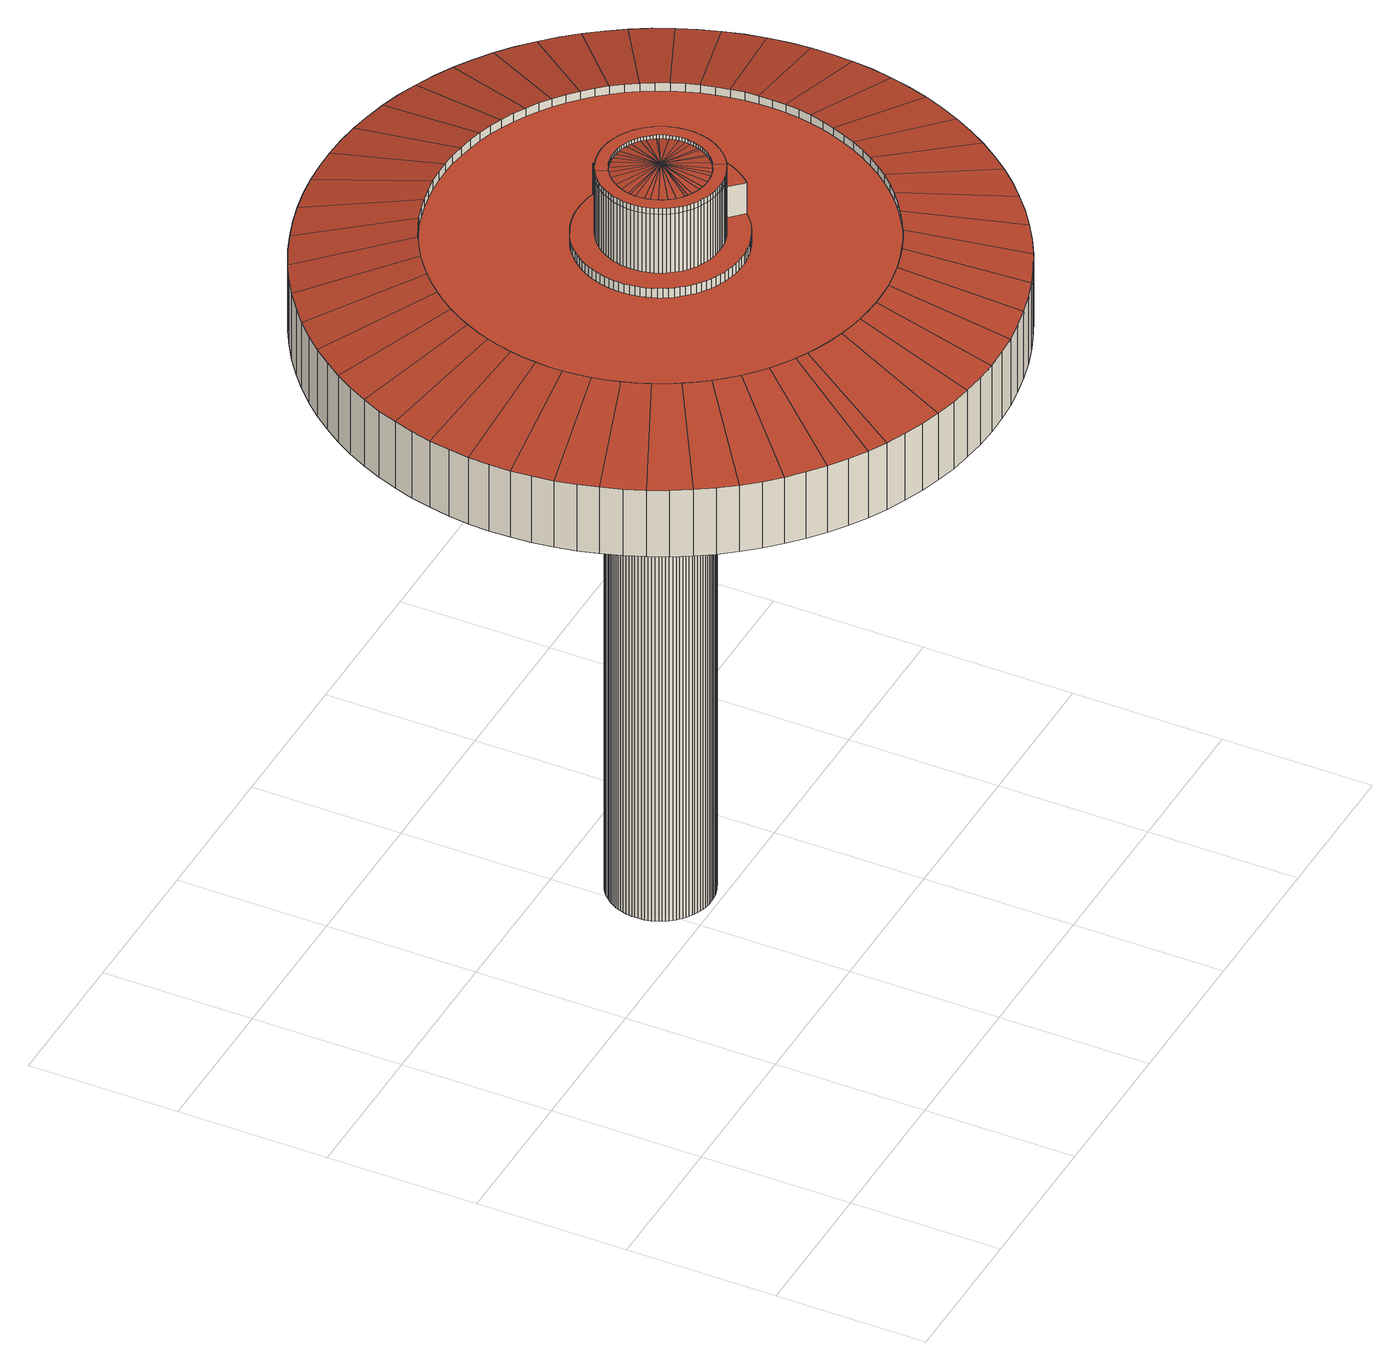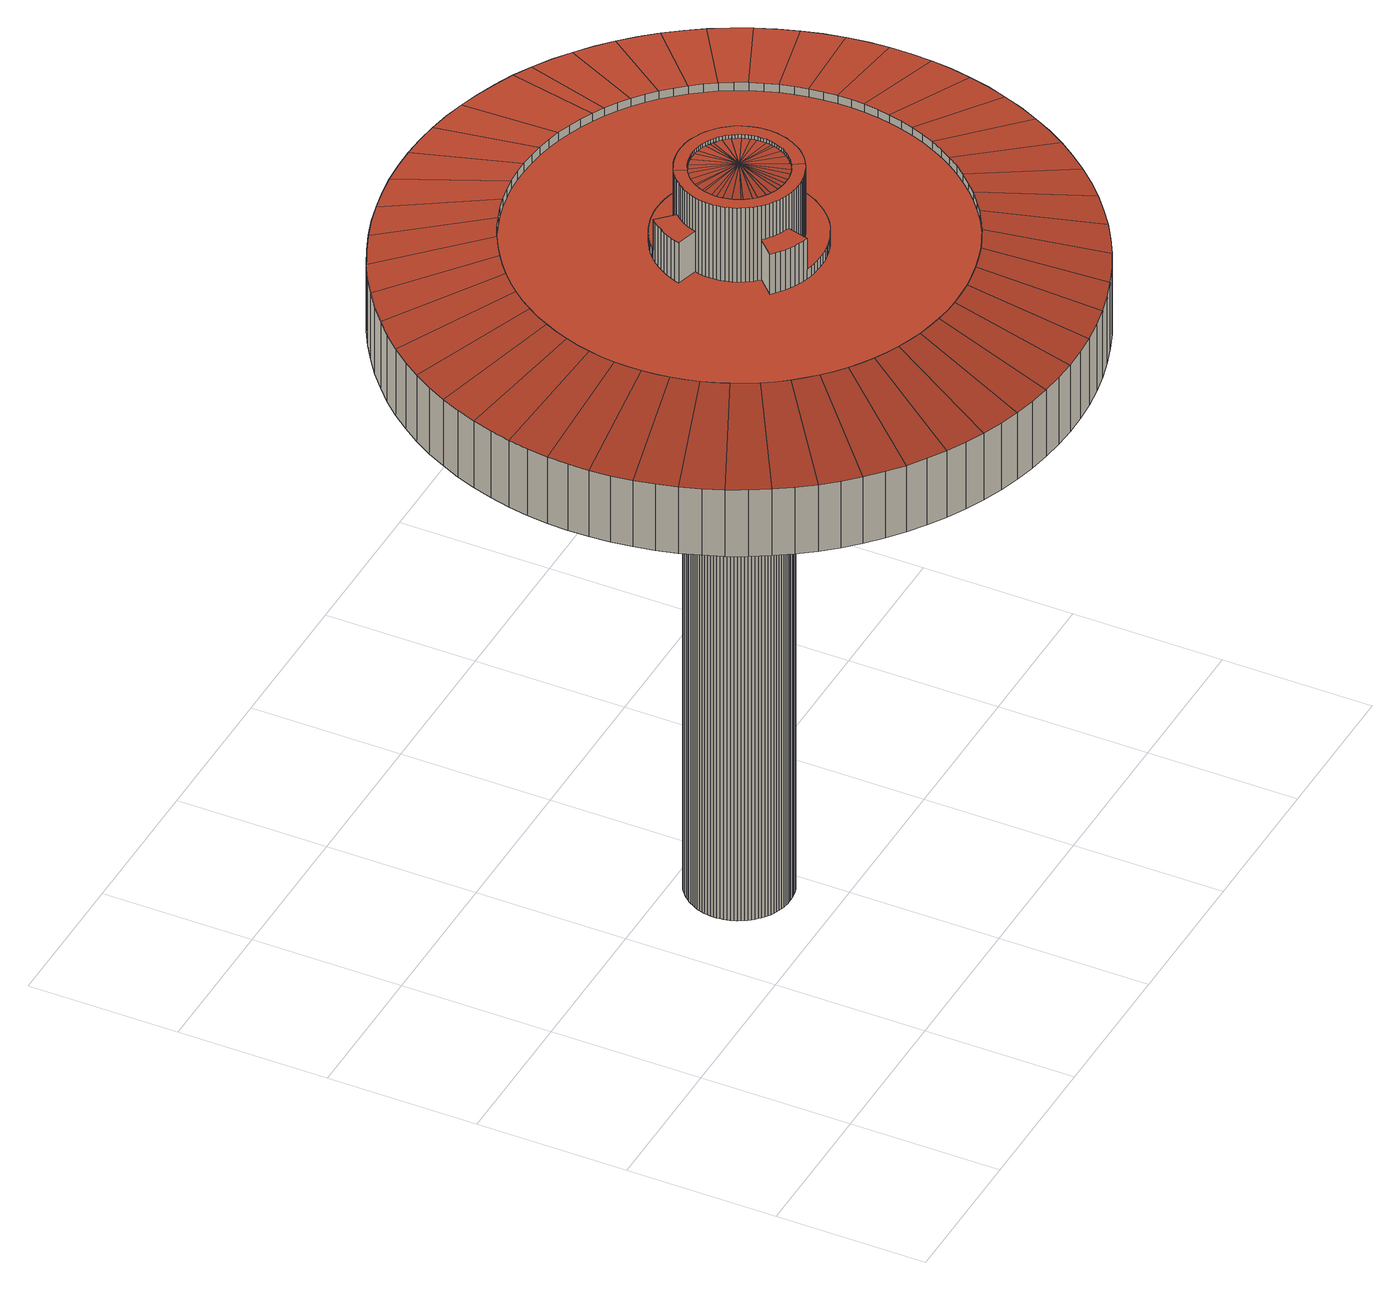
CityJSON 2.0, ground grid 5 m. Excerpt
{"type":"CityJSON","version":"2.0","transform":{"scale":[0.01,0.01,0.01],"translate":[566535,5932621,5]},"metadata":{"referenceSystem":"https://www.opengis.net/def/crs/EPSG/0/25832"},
"CityObjects":{
"building1":{"type":"Building","attributes":{"Grundfläche 2D":"390.939886","Grundhöhe NN":"5.175"},"children":["building1-1","building1-2","building1-3","building1-4","building1-5"],"geometry":[{"type":"MultiSurface","lod":"3","boundaries":[[[0,1,2,3,4]],[[5,6,0,7,8,9,10]],[[11,0,12,13,14,15]],[[0,16,17,18,19]],[[20,21,22,0,23,24,25]],[[0,26,27,28,29,30,31]],[[32,0,33,34,35,36]],[[37,38,39,0,40,41]],[[24,23,0,6,5,42]],[[40,0,32,36,43,44,41]],[[45,0,46,47,48]],[[49,50,0,51,52,53,54]],[[31,30,29,55,56,57,58,0]],[[59,60,61,16,0]],[[62,0,19,63,64,65]],[[66,0,45]],[[67,68,69,0,11]],[[0,50,70,71,72,27,26]],[[0,4,73,33]],[[74,0,22,21,75,76,77]],[[78,79,80,0,81,82,83]],[[84,85,86,0,80,79]],[[59,0,87,88,60]],[[0,74,77,89,90,91,92]],[[0,66,93,94,87]],[[46,0,69]],[[95,96,97,0,98,99,100]],[[101,102,103,104,0,105,106]],[[107,108,0,104,109,110,111]],[[112,113,0,114,115,116,117]],[[98,0,118,119,99]],[[120,106,105,0,97,96]],[[113,112,121,122,0]],[[12,0,92,91,90,123,13]],[[124,125,126,127,119,118,0]],[[49,70,50]],[[7,0,58,57,8]],[[52,51,0,86,85,128,129,130,129]],[[62,65,1,0]],[[104,103,109]],[[0,108,107,131,132,115,114]],[[122,121,133,82,81,0]],[[124,0,39,38,134,125]],[[135,136,137,138,139,140,141,142]],[[139,143,144,145,146,140]],[[144,147,148,149,150,145]],[[148,151,152,153,154,149]],[[152,155,156,157,158,153]],[[156,159,160,161,162,157]],[[160,163,164,165,166,161]],[[164,167,168,169,170,165]],[[168,171,172,173,174,169]],[[172,175,176,177,178,173]],[[176,179,180,181,182,177]],[[180,183,184,185,186,181]],[[184,187,188,189,190,185]],[[188,191,192,193,194,189]],[[192,195,196,197,198,193]],[[196,199,200,201,202,197]],[[200,203,204,205,206,201]],[[204,207,208,209,210,205]],[[208,211,212,213,214,209]],[[212,215,216,217,218,213]],[[216,219,220,221,222,217]],[[220,223,224,225,226,221]],[[224,227,228,229,230,225]],[[228,231,232,233,234,229]],[[232,235,236,237,238,233]],[[236,239,240,241,242,237]],[[240,243,244,245,246,241]],[[244,247,248,249,250,245]],[[248,251,252,253,254,249]],[[252,255,256,257,258,253]],[[256,259,260,261,262,257]],[[260,263,264,265,266,261]],[[264,267,268,269,270,265]],[[268,271,272,273,274,269]],[[272,275,276,277,278,273]],[[276,279,280,281,282,277]],[[280,283,284,285,286,281]],[[284,287,288,289,290,285]],[[288,291,292,293,294,289]],[[292,295,296,297,298,293]],[[296,299,300,301,302,297]],[[300,303,304,305,306,301]],[[304,307,308,309,310,305]],[[308,311,312,313,314,309]],[[312,315,316,317,318,313]],[[316,319,320,321,322,317]],[[320,323,324,325,326,321]],[[324,327,328,329,330,325]],[[328,331,332,333,334,329]],[[332,136,135,333]],[[335,336,337,338,339,340,341,342,343,344,345,346,347,348,349,350,351,352,353,354,355,356,357,358,359,360,361,362,363,364,365,366,367,368,369,370,371,372,373,374,375,376,377,378,379,380,381,382,383,384,385,386,387,388,389,390,391,392,393,394,395,396,397,398,399,400,401,402,403,404,405,406,407,408,409,410,411,412,413,414,415,416,417,418,419,420,421,422,423,424,425,426,427,428,429,430,431,432,433,434],[435,436,437,438,439,440,441,442,443,444,445,446,447,448,449,450,451,452,453,454,455,456,457,458,459,460,461,462,463,464,465,466,467,468,469,470,471,472,473,474,475,476,477,478,479,480,481,482,483,484,485,486,487,488,489,490,491,492,493,494,495,496,497,498,499,500,501,502,503,504,505,506,507,508,509,510,511,512,513,514,515,516,517,518,519,520,521,522,523,524,525,526,527,528,529,530,531,532,533,534]],[[429,265,270,430]],[[431,430,270,269]],[[266,265,429,428]],[[285,290,340,339]],[[338,286,285,339]],[[281,286,338,337]],[[336,282,281,337]],[[277,282,336,335]],[[434,278,277,335]],[[273,278,434,433]],[[432,274,273,433]],[[269,274,432,431]],[[261,266,428,427]],[[262,261,427,426]],[[425,257,262,426]],[[258,257,425,424]],[[423,253,258,424]],[[254,253,423,422]],[[421,249,254,422]],[[250,249,421,420]],[[245,250,420,419]],[[418,246,245,419]],[[241,246,418,417]],[[416,242,241,417]],[[415,237,242,416]],[[414,238,237,415]],[[233,238,414,413]],[[412,234,233,413]],[[229,234,412,411]],[[410,230,229,411]],[[409,225,230,410]],[[226,225,409,408]],[[221,226,408,407]],[[406,222,221,407]],[[217,222,406,405]],[[404,218,217,405]],[[213,218,404,403]],[[402,214,213,403]],[[209,214,402,401]],[[210,209,401,400]],[[399,205,210,400]],[[206,205,399,398]],[[397,201,206,398]],[[396,202,201,397]],[[395,197,202,396]],[[198,197,395,394]],[[193,198,394,393]],[[392,194,193,393]],[[189,194,392,391]],[[190,189,391,390]],[[185,190,390,389]],[[388,186,185,389]],[[387,181,186,388]],[[182,181,387,386]],[[177,182,386,385]],[[384,178,177,385]],[[383,173,178,384]],[[174,173,383,382]],[[169,174,382,381]],[[170,169,381,380]],[[379,165,170,380]],[[166,165,379,378]],[[161,166,378,377]],[[162,161,377,376]],[[375,157,162,376]],[[158,157,375,374]],[[373,153,158,374]],[[154,153,373,372]],[[371,149,154,372]],[[150,149,371,370]],[[145,150,370,369]],[[368,146,145,369]],[[140,146,368,367]],[[366,141,140,367]],[[365,142,141,366]],[[364,135,142,365]],[[333,135,364,363]],[[362,334,333,363]],[[329,334,362,361]],[[360,330,329,361]],[[359,325,330,360]],[[326,325,359,358]],[[357,321,326,358]],[[322,321,357,356]],[[355,317,322,356]],[[318,317,355,354]],[[313,318,354,353]],[[352,314,313,353]],[[309,314,352,351]],[[310,309,351,350]],[[349,305,310,350]],[[306,305,349,348]],[[347,301,306,348]],[[346,302,301,347]],[[345,297,302,346]],[[298,297,345,344]],[[293,298,344,343]],[[342,294,293,343]],[[289,294,342,341]],[[290,289,341,340]],[[535,536,537,538]],[[538,537,539,540]],[[540,539,541,542]],[[542,541,543,544]],[[544,543,545,546]],[[546,545,547,548]],[[548,547,549,550]],[[550,549,551,552]],[[552,551,553,554]],[[554,553,555,556]],[[556,555,557,558]],[[558,557,559,560]],[[560,559,561,562]],[[562,561,563,564]],[[564,563,565,566]],[[566,565,567,568]],[[568,567,569,570]],[[570,569,571,572]],[[572,571,573,574]],[[574,573,575,576]],[[576,575,577,578]],[[578,577,579,580]],[[580,579,581,582]],[[582,581,583,584]],[[584,583,585,586]],[[586,585,587,588]],[[588,587,589,590]],[[590,589,591,592]],[[592,591,593,594]],[[594,593,595,596]],[[596,595,597,598]],[[598,597,599,600]],[[600,599,601,602]],[[602,601,603,604]],[[604,603,605,606]],[[606,605,607,608]],[[608,607,609,610]],[[610,609,611,612]],[[612,611,613,614]],[[614,613,615,616]],[[616,615,617,618]],[[618,617,619,620]],[[620,619,621,622]],[[622,621,623,624]],[[624,623,625,626]],[[626,625,627,628]],[[628,627,629,630]],[[630,629,631,632]],[[632,631,633,634]],[[634,633,635,636]],[[637,638,138,137]],[[638,639,139,138]],[[639,640,143,139]],[[640,641,144,143]],[[641,642,147,144]],[[642,643,148,147]],[[643,644,151,148]],[[644,645,152,151]],[[645,646,155,152]],[[646,647,156,155]],[[647,648,159,156]],[[648,649,160,159]],[[649,650,163,160]],[[650,651,164,163]],[[651,652,167,164]],[[652,653,168,167]],[[653,654,171,168]],[[654,655,172,171]],[[655,656,175,172]],[[656,657,176,175]],[[657,658,179,176]],[[658,659,180,179]],[[659,660,183,180]],[[660,661,184,183]],[[661,662,187,184]],[[662,663,188,187]],[[663,664,191,188]],[[664,665,192,191]],[[665,666,195,192]],[[666,667,196,195]],[[667,668,199,196]],[[668,669,200,199]],[[669,670,203,200]],[[670,671,204,203]],[[671,672,207,204]],[[672,673,208,207]],[[673,674,211,208]],[[674,675,212,211]],[[675,676,215,212]],[[676,677,216,215]],[[677,678,219,216]],[[678,679,220,219]],[[679,680,223,220]],[[680,681,224,223]],[[681,682,227,224]],[[682,683,228,227]],[[683,684,231,228]],[[684,685,232,231]],[[685,686,235,232]],[[686,687,236,235]],[[687,688,239,236]],[[688,689,240,239]],[[689,690,243,240]],[[690,691,244,243]],[[691,692,247,244]],[[692,693,248,247]],[[693,694,251,248]],[[694,695,252,251]],[[695,696,255,252]],[[696,697,256,255]],[[697,698,259,256]],[[698,699,260,259]],[[699,700,263,260]],[[700,701,264,263]],[[701,702,267,264]],[[702,703,268,267]],[[703,704,271,268]],[[704,705,272,271]],[[705,706,275,272]],[[706,707,276,275]],[[707,708,279,276]],[[708,709,280,279]],[[709,710,283,280]],[[710,711,284,283]],[[711,712,287,284]],[[712,713,288,287]],[[713,714,291,288]],[[714,715,292,291]],[[715,716,295,292]],[[716,717,296,295]],[[717,718,299,296]],[[718,719,300,299]],[[719,720,303,300]],[[720,721,304,303]],[[721,722,307,304]],[[722,723,308,307]],[[723,724,311,308]],[[724,725,312,311]],[[725,726,315,312]],[[726,727,316,315]],[[727,728,319,316]],[[728,729,320,319]],[[729,730,323,320]],[[730,731,324,323]],[[732,637,137,136]],[[731,733,327,324]],[[733,734,328,327]],[[734,735,331,328]],[[735,736,332,331]],[[736,732,136,332]],[[737,738,739,740]],[[738,741,742,739]],[[741,743,744,742]],[[743,745,746,744]],[[745,747,748,746]],[[747,749,750,748]],[[749,751,752,750]],[[751,753,754,752]],[[753,755,756,754]],[[755,757,758,756]],[[757,759,760,758]],[[759,761,762,760]],[[761,763,764,762]],[[763,765,766,764]],[[765,767,768,766]],[[767,769,770,768]],[[769,771,772,770]],[[771,773,774,772]],[[773,775,776,774]],[[775,777,778,776]],[[777,779,780,778]],[[779,781,782,780]],[[781,783,784,782]],[[783,785,786,784]],[[785,787,788,786]],[[787,789,790,788]],[[789,791,792,790]],[[791,793,794,792]],[[793,795,796,794]],[[795,797,798,796]],[[797,799,800,798]],[[799,801,802,800]],[[801,803,804,802]],[[803,805,806,804]],[[805,807,808,806]],[[807,809,810,808]],[[809,811,812,810]],[[811,813,814,812]],[[813,815,816,814]],[[815,817,818,816]],[[817,819,820,818]],[[819,821,822,820]],[[821,823,824,822]],[[823,825,826,824]],[[825,827,828,826]],[[827,829,830,828]],[[829,831,832,830]],[[831,833,834,832]],[[833,835,836,834]],[[835,837,838,836]],[[837,839,840,838]],[[839,841,842,840]],[[841,843,844,842]],[[843,845,846,844]],[[845,847,848,846]],[[847,849,850,848]],[[849,851,852,850]],[[851,853,854,852]],[[853,855,856,854]],[[855,857,858,856]],[[857,859,860,858]],[[859,861,862,860]],[[861,863,864,862]],[[863,865,866,864]],[[865,867,868,866]],[[867,869,870,868]],[[869,871,872,870]],[[871,873,874,872]],[[873,875,876,874]],[[875,877,878,876]],[[877,879,880,878]],[[879,881,882,880]],[[881,883,884,882]],[[883,885,886,884]],[[885,887,888,886]],[[887,889,890,888]],[[889,891,892,890]],[[891,893,894,892]],[[893,895,896,894]],[[895,897,898,896]],[[897,899,900,898]],[[899,901,902,900]],[[901,903,904,902]],[[903,905,906,904]],[[905,907,908,906]],[[907,909,910,908]],[[909,911,912,910]],[[911,913,914,912]],[[913,915,916,914]],[[915,917,918,916]],[[917,919,920,918]],[[919,921,922,920]],[[921,923,924,922]],[[923,925,926,924]],[[927,737,740,928]],[[925,929,930,926]],[[929,931,932,930]],[[931,933,934,932]],[[933,935,936,934]],[[935,927,928,936]],[[726,725,724,723,722,721,720,719,718,717,716,715,714,713,712,711,710,709,708,707,706,705,704,703,702,701,700,699,698,697,696,695,694,693,692,691,690,689,688,687,686,685,684,683,682,681,680,679,678,677,676,675,674,673,672,671,670,669,668,667,666,665,664,663,662,661,660,659,658,657,656,655,654,653,652,651,650,649,648,647,646,645,644,643,642,641,640,639,638,637,732,736,735,734,733,731,730,729,728,727],[922,924,926,930,932,934,936,928,740,739,742,744,746,748,750,752,754,756,758,760,762,764,766,768,770,772,774,776,778,780,782,784,786,788,790,792,794,796,798,800,802,804,806,808,810,812,814,816,818,820,822,824,826,828,830,832,834,836,838,840,842,844,846,848,850,852,854,856,858,860,862,864,866,868,870,872,874,876,878,880,882,884,886,888,890,892,894,896,898,900,902,904,906,908,910,912,914,916,918,920]],[[923,921,919,917,915,913,911,909,907,905,903,901,899,897,895,893,891,889,887,885,883,881,879,877,875,873,871,869,867,865,863,861,859,857,855,853,851,849,847,845,843,841,839,837,835,833,831,829,827,825,823,821,819,817,815,813,811,809,807,805,803,801,799,797,795,793,791,789,787,785,783,781,779,777,775,773,771,769,767,765,763,761,759,757,755,753,751,749,747,745,743,741,738,737,927,935,933,931,929,925]]],"semantics":{"surfaces":[{"type":"RoofSurface"},{"type":"WallSurface"},{"type":"GroundSurface"}],"values":[0,0,0,0,0,0,0,0,0,0,0,0,0,0,0,0,0,0,0,0,0,0,0,0,0,0,0,0,0,0,0,0,0,0,0,0,0,0,0,0,0,0,0,0,0,0,0,0,0,0,0,0,0,0,0,0,0,0,0,0,0,0,0,0,0,0,0,0,0,0,0,0,0,0,0,0,0,0,0,0,0,0,0,0,0,0,0,0,0,0,0,0,0,0,1,1,1,1,1,1,1,1,1,1,1,1,1,1,1,1,1,1,1,1,1,1,1,1,1,1,1,1,1,1,1,1,1,1,1,1,1,1,1,1,1,1,1,1,1,1,1,1,1,1,1,1,1,1,1,1,1,1,1,1,1,1,1,1,1,1,1,1,1,1,1,1,1,1,1,1,1,1,1,1,1,1,1,1,1,1,1,1,1,1,1,1,1,1,1,1,1,1,1,1,1,1,1,1,1,1,1,1,1,1,1,1,1,1,1,1,1,1,1,1,1,1,1,1,1,1,1,1,1,1,1,1,1,1,1,1,1,1,1,1,1,1,1,1,1,1,1,1,1,1,1,1,1,1,1,1,1,1,1,1,1,1,1,1,1,1,1,1,1,1,1,1,1,1,1,1,1,1,1,1,1,1,1,1,1,1,1,1,1,1,1,1,1,1,1,1,1,1,1,1,1,1,1,1,1,1,1,1,1,1,1,1,1,1,1,1,1,1,1,1,1,1,1,1,1,1,1,1,1,1,1,1,1,1,1,1,1,1,1,1,1,1,1,1,1,1,1,1,1,1,1,1,1,1,1,1,1,1,1,1,1,1,1,1,1,1,1,1,1,1,1,1,1,1,1,1,1,1,1,1,1,1,1,1,1,1,1,1,1,1,1,1,1,1,1,1,1,1,1,1,1,1,1,1,1,1,1,1,1,1,1,1,1,1,1,1,1,1,1,1,1,1,1,1,1,1,1,1,1,1,1,1,1,1,1,1,1,1,1,1,1,1,1,1,1,1,1,1,1,1,2,2]}}]},
"building1-1":{"type":"BuildingInstallation","parents":["building1"],"geometry":[{"type":"MultiSurface","lod":"3","boundaries":[[[937,938,939,940,941,942,943,944,945,946,947,948,949,950,951,952,953,954,955]],[[956,944,943,942,957,958]],[[944,956,959,960,945]],[[945,960,961,946]],[[946,961,962,947]],[[947,962,963,948]],[[948,963,964,949]],[[949,964,965,950]],[[950,965,966,951]],[[951,966,967,952]],[[952,967,474,953]]],"semantics":{"surfaces":[{"type":"RoofSurface"},{"type":"WallSurface"}],"values":[0,1,1,1,1,1,1,1,1,1,1]}}]},
"building1-2":{"type":"BuildingInstallation","parents":["building1"],"geometry":[{"type":"MultiSurface","lod":"3","boundaries":[[[968,969,970,971,972,973,974,975,976,977,978,979,980,981,982,983,984,985,986,987,988,989,990,991,992,993,994,995,996,997,998,999,1000,1001,1002,1003,1004,1005,1006,1007,1008,1009,1010,1011,1012,1013,1014,1015,1016,1017,1018,1019,1020,1021,1022,1023,1024,1025,1026,1027,1028,1029,956,958,957,1030,1031,1032,635,633,631,629,627,625,623,621,619,617,615,613,611,609,607,605,603,601,599,597,595,593,591,589,587,585,583,581,579,577,575,573,571,569,567,565,563,561,559,557,555,553,551,549,547,545,543,541,539,537,536,1033,1034,1035,1036,1037,1038,1039,1040,1041,1042,1043,1044,1045,1046,1047,1048,1049,1050,1051]],[[1052,1053,1048,1047]],[[1053,1054,1049,1048]],[[1054,1055,1050,1049]],[[1055,1056,1051,1050]],[[1056,1057,968,1051]],[[1057,1058,969,968]],[[1058,1059,970,969]],[[1059,1060,971,970]],[[1060,1061,972,971]],[[1061,1062,973,972]],[[1062,1063,974,973]],[[1063,1064,975,974]],[[1064,1065,976,975]],[[1065,1066,977,976]],[[1066,1067,978,977]],[[1067,1068,979,978]],[[1068,1069,980,979]],[[1069,1070,981,980]],[[1070,1071,982,981]],[[1071,1072,983,982]],[[1072,1073,984,983]],[[1073,1074,985,984]],[[1074,1075,986,985]],[[1075,1076,987,986]],[[987,1076,1077,988]],[[1077,1078,989,988]],[[1078,1079,990,989]],[[1079,1080,991,990]],[[1080,1081,992,991]],[[1081,1082,993,992]],[[1082,1083,994,993]],[[1083,1084,995,994]],[[1084,1085,996,995]],[[1085,1086,997,996]],[[1086,1087,998,997]],[[1087,1088,999,998]],[[1088,1089,1000,999]],[[1089,1090,1001,1000]],[[1090,1091,1002,1001]],[[1091,1092,1003,1002]],[[1092,1093,1004,1003]],[[1093,1094,1005,1004]],[[1094,1095,1006,1005]],[[1095,1096,1007,1006]],[[1096,1097,1008,1007]],[[1097,1098,1009,1008]],[[1098,1099,1010,1009]],[[1099,1100,1011,1010]],[[1100,1101,1012,1011]],[[1101,1102,1013,1012]],[[1102,1103,1014,1013]],[[1103,1104,1015,1014]],[[1104,1105,1016,1015]],[[1105,1106,1017,1016]],[[1106,1107,1018,1017]],[[1107,1108,1019,1018]],[[1108,1109,1020,1019]],[[1109,1110,1021,1020]],[[1110,1111,1022,1021]],[[1111,1112,1023,1022]],[[1112,1113,1024,1023]],[[1113,1114,1025,1024]],[[1114,1115,1026,1025]],[[1115,1116,1027,1026]],[[1116,1117,1028,1027]],[[1117,1118,1029,1028]],[[1118,959,956,1029]]],"semantics":{"surfaces":[{"type":"RoofSurface"},{"type":"WallSurface"}],"values":[0,1,1,1,1,1,1,1,1,1,1,1,1,1,1,1,1,1,1,1,1,1,1,1,1,1,1,1,1,1,1,1,1,1,1,1,1,1,1,1,1,1,1,1,1,1,1,1,1,1,1,1,1,1,1,1,1,1,1,1,1,1,1,1,1,1,1,1]}}]},
"building1-3":{"type":"BuildingInstallation","parents":["building1"],"geometry":[{"type":"MultiSurface","lod":"3","boundaries":[[[1119,1120,1121,1122,1123,1124,1125,1126,1127,1128,1129,1130,1131,1132,1133,1134,1135,1136,1137,1138,1139,1140,1141,1142,1143,1144,1145,1146,1147,1148,1149,1150,1151,1152,1153,1154,1155,1156,1157,1158,1159,1160,1161,1162,1163,1164,1165,1166,1167,1168,1169,1170,1171,1172,1173,1174,1175,1176,1177,1178,1179,1180,1181,1182,1183,1184,1185,1186,1187,1188,1189,1190,1191,1192,1193,1194,1195,1196,1197,1198,1199,1200,1201,1202,1203,1204,1205,1206,1207,1208,1209,1210,1211,1212,1213,1214,1215,1216,1217,1218,1219,1220]],[[535,538,1168,1167]],[[538,540,1169,1168]],[[540,542,1170,1169]],[[542,544,1171,1170]],[[544,546,1172,1171]],[[546,548,1173,1172]],[[548,550,1174,1173]],[[550,552,1175,1174]],[[552,554,1176,1175]],[[554,556,1177,1176]],[[556,558,1178,1177]],[[558,560,1179,1178]],[[560,562,1180,1179]],[[562,564,1181,1180]],[[564,566,1182,1181]],[[566,568,1183,1182]],[[568,570,1184,1183]],[[570,572,1185,1184]],[[572,574,1186,1185]],[[574,576,1187,1186]],[[576,578,1188,1187]],[[578,580,1189,1188]],[[580,582,1190,1189]],[[582,584,1191,1190]],[[584,586,1192,1191]],[[586,588,1193,1192]],[[588,590,1194,1193]],[[590,592,1195,1194]],[[592,594,1196,1195]],[[594,596,1197,1196]],[[596,598,1198,1197]],[[598,600,1199,1198]],[[600,602,1200,1199]],[[602,604,1201,1200]],[[604,606,1202,1201]],[[606,608,1203,1202]],[[608,610,1204,1203]],[[610,612,1205,1204]],[[612,614,1206,1205]],[[614,616,1207,1206]],[[616,618,1208,1207]],[[618,620,1209,1208]],[[620,622,1210,1209]],[[622,624,1211,1210]],[[624,626,1212,1211]],[[626,628,1213,1212]],[[628,630,1214,1213]],[[630,632,1215,1214]],[[632,634,1216,1215]],[[634,636,1217,1216]],[[1219,1218,13,123]],[[1220,1219,123,90]],[[1119,1220,90,89]],[[1120,1119,89,77]],[[1121,1120,77,76]],[[1122,1121,76,75]],[[1122,75,21,1123]],[[1124,1123,21,20]],[[1125,1124,20,25]],[[1126,1125,25,24]],[[1127,1126,24,42]],[[1128,1127,42,5]],[[1129,1128,5,10]],[[1130,1129,10,9]],[[1131,1130,9,8]],[[1132,1131,8,57]],[[1133,1132,57,56]],[[1134,1133,56,55]],[[1135,1134,55,29]],[[1136,1135,29,28]],[[1137,1136,28,27]],[[1138,1137,27,72]],[[1139,1138,72,71]],[[1140,1139,71,70]],[[70,49,1140]],[[1141,1140,49,54]],[[1141,54,53,1142]],[[1143,1142,53,52]],[[1144,1143,52,129]],[[1145,1144,129,128]],[[1146,1145,128,85]],[[1147,1146,85,84]],[[1148,1147,84,79]],[[1149,1148,79,78]],[[1150,1149,78,83]],[[1151,1150,83,82]],[[1152,1151,82,133]],[[1153,1152,133,121]],[[1154,1153,121,112]],[[1155,1154,112,117]],[[1156,1155,117,116]],[[1157,1156,116,115]],[[1158,1157,115,132]],[[1159,1158,132,131]],[[1160,1159,131,107]],[[1161,1160,107,111]],[[1162,1161,111,110]],[[1163,1162,110,109]],[[1163,109,103,1164]],[[1165,1164,103,102]],[[1166,1165,102,101]]],"semantics":{"surfaces":[{"type":"RoofSurface"},{"type":"WallSurface"}],"values":[0,1,1,1,1,1,1,1,1,1,1,1,1,1,1,1,1,1,1,1,1,1,1,1,1,1,1,1,1,1,1,1,1,1,1,1,1,1,1,1,1,1,1,1,1,1,1,1,1,1,1,1,1,1,1,1,1,1,1,1,1,1,1,1,1,1,1,1,1,1,1,1,1,1,1,1,1,1,1,1,1,1,1,1,1,1,1,1,1,1,1,1,1,1,1,1,1,1,1,1,1,1]}}]},
"building1-4":{"type":"BuildingInstallation","parents":["building1"],"geometry":[{"type":"MultiSurface","lod":"3","boundaries":[[[1221,1222,1223,1224,1225,1226,1227,1228,1229,1230,1231,1232,1233,1234,1235,1236,1237,1238,1239,1240,1241,1242,1243,1244,1245,1246,1247,1248,1249,1250,1251,1252,1253,1254,1255,1256,1257,1258,1259,1260,1261,1262,1263,1264,1265,1266,1267,1167,1166,1268,1269,1270,1271,1272,1273,1274,1275,1276,1277,1278,1279,1280,1281,1282,1283,1284,1285,1286,1287,1288,1289,1290,1291,1292,1293,1294,1295,1296,1297,1298,1299,1300,1301,1302,1303,1304,1305,1306,1307,1308,1309,1310,1311,1312,1313,1314,1315,1316,1218,1217,1317,1318]],[[1268,1166,101,106]],[[1269,1268,106,120]],[[1269,120,96,1270]],[[1271,1270,96,95]],[[1272,1271,95,100]],[[1273,1272,100,99]],[[1274,1273,99,119]],[[1275,1274,119,127]],[[1276,1275,127,126]],[[1277,1276,126,125]],[[1278,1277,125,134]],[[1279,1278,134,38]],[[1280,1279,38,37]],[[1281,1280,37,41]],[[1282,1281,41,44]],[[1283,1282,44,43]],[[1284,1283,43,36]],[[1285,1284,36,35]],[[1286,1285,35,34]],[[1287,1286,34,33]],[[1288,1287,33,73]],[[1289,1288,73,4]],[[1290,1289,4,3]],[[1291,1290,3,2]],[[1291,2,1,1292]],[[1293,1292,1,65]],[[1294,1293,65,64]],[[1295,1294,64,63]],[[1296,1295,63,19]],[[1297,1296,19,18]],[[1298,1297,18,17]],[[1299,1298,17,16]],[[1300,1299,16,61]],[[1301,1300,61,60]],[[1302,1301,60,88]],[[1303,1302,88,87]],[[1304,1303,87,94]],[[1305,1304,94,93]],[[1306,1305,93,66]],[[1307,1306,66,45]],[[1308,1307,45,48]],[[1309,1308,48,47]],[[1310,1309,47,46]],[[1311,1310,46,69]],[[1312,1311,69,68]],[[1313,1312,68,67]],[[1314,1313,67,11]],[[1314,11,15,1315]],[[1316,1315,15,14]],[[1218,1316,14,13]],[[1217,636,635,1032,1317]],[[1317,1032,1031,1318]],[[1318,1031,1030,1221]],[[1222,1221,1030,957,942]],[[1222,942,941,1223]],[[1223,941,940,1224]],[[1224,940,939,1225]],[[1225,939,938,1226]],[[1226,938,937,1227]],[[1227,937,955,1228]],[[1228,955,954,1229]],[[1229,954,953,1230]],[[474,473,1231,1230,953]],[[1231,473,472,1232]],[[1232,472,471,1233]],[[1233,471,470,1234]],[[1234,470,469,1235]],[[1235,469,468,1236]],[[1236,468,467,1237]],[[1237,467,466,1238]],[[1238,466,465,1239]],[[1239,465,464,1240]],[[1240,464,463,1241]],[[1241,463,462,1242]],[[1242,462,461,1243]],[[1243,461,460,1244]],[[1244,460,459,1245]],[[1245,459,458,1246]],[[1247,1246,458,457,1319]],[[1247,1319,1320,1248]],[[1248,1320,1321,1249]],[[1249,1321,1322,1250]],[[1250,1322,1323,1251]],[[1251,1323,1324,1252]],[[1252,1324,1325,1253]],[[1253,1325,1326,1254]],[[1254,1326,1327,1255]],[[1255,1327,1045,1044,1256]],[[1256,1044,1043,1257]],[[1257,1043,1042,1258]],[[1258,1042,1041,1259]],[[1259,1041,1040,1260]],[[1260,1040,1039,1261]],[[1261,1039,1038,1262]],[[1262,1038,1037,1263]],[[1263,1037,1036,1264]],[[1264,1036,1035,1265]],[[1265,1035,1034,1266]],[[1266,1034,1033,1267]],[[1167,1267,1033,536,535]]],"semantics":{"surfaces":[{"type":"RoofSurface"},{"type":"WallSurface"}],"values":[0,1,1,1,1,1,1,1,1,1,1,1,1,1,1,1,1,1,1,1,1,1,1,1,1,1,1,1,1,1,1,1,1,1,1,1,1,1,1,1,1,1,1,1,1,1,1,1,1,1,1,1,1,1,1,1,1,1,1,1,1,1,1,1,1,1,1,1,1,1,1,1,1,1,1,1,1,1,1,1,1,1,1,1,1,1,1,1,1,1,1,1,1,1,1,1,1,1,1,1,1]}}]},
"building1-5":{"type":"BuildingInstallation","parents":["building1"],"geometry":[{"type":"MultiSurface","lod":"3","boundaries":[[[1324,1323,1322,1321,1320,1319,1328,1329,1330,1331,1332,1333,1334,1335,1336,1337,1338,1327,1326,1325]],[[1329,1339,1340,1330]],[[1330,1340,1341,1331]],[[1331,1341,1342,1332]],[[1332,1342,1343,1333]],[[1333,1343,1344,1334]],[[1334,1344,1345,1335]],[[1335,1345,1346,1336]],[[1337,1336,1346,1052,1047]],[[1045,1327,1338,1337,1047,1046]],[[1329,1328,1319,457,1347,1339]]],"semantics":{"surfaces":[{"type":"RoofSurface"},{"type":"WallSurface"}],"values":[0,1,1,1,1,1,1,1,1,1,1]}}]}
},
"vertices":[
[1119,1191,2772],[1253,1272,2743],[1247,1281,2743],[1241,1288,2743],[1235,1296,2743],[1087,1037,2743],[1087,1041,2744],[1060,1050,2744],[1058,1046,2743],[1068,1042,2743],[1077,1039,2743],[1224,1074,2743],[1193,1069,2746],[1201,1057,2743],[1209,1062,2743],[1217,1068,2743],[1275,1208,2743],[1273,1217,2743],[1271,1227,2743],[1269,1236,2743],[1126,1034,2743],[1136,1035,2743],[1135,1039,2744],[1106,1038,2744],[1106,1034,2743],[1116,1034,2743],[1012,1081,2744],[1009,1078,2743],[1017,1071,2743],[1024,1065,2743],[1027,1069,2744],[1035,1063,2744],[1189,1314,2746],[1221,1310,2743],[1213,1316,2743],[1205,1322,2743],[1197,1327,2743],[1160,1342,2743],[1151,1344,2743],[1150,1340,2744],[1178,1332,2744],[1170,1339,2743],[1096,1035,2743],[1188,1331,2743],[1179,1336,2743],[1264,1130,2743],[1250,1104,2743],[1255,1113,2743],[1260,1121,2743],[990,1101,2743],[994,1103,2744],[979,1128,2744],[976,1126,2743],[980,1117,2743],[985,1109,2743],[1032,1060,2743],[1041,1054,2743],[1049,1050,2743],[1043,1058,2744],[1261,1188,2746],[1276,1188,2743],[1276,1198,2743],[1244,1257,2746],[1266,1246,2743],[1262,1255,2743],[1258,1264,2743],[1267,1139,2743],[1231,1081,2743],[1238,1088,2743],[1244,1096,2743],[990,1100,2743],[996,1093,2743],[1002,1085,2743],[1228,1303,2743],[1163,1044,2744],[1145,1036,2743],[1155,1038,2743],[1165,1041,2743],[962,1183,2743],[963,1174,2743],[967,1174,2744],[966,1203,2744],[962,1203,2743],[962,1193,2743],[964,1164,2743],[966,1154,2743],[970,1155,2744],[1274,1168,2743],[1275,1178,2743],[1174,1044,2743],[1183,1047,2743],[1172,1047,2744],[1181,1051,2744],[1270,1149,2743],[1272,1158,2743],[1073,1341,2743],[1064,1338,2743],[1065,1334,2744],[1093,1341,2744],[1092,1345,2743],[1082,1343,2743],[1037,1325,2743],[1029,1319,2743],[1021,1313,2743],[1023,1310,2744],[1047,1326,2744],[1046,1329,2743],[993,1285,2743],[997,1283,2744],[1013,1307,2743],[1006,1300,2743],[1000,1293,2743],[967,1232,2743],[971,1231,2744],[982,1258,2744],[978,1260,2743],[974,1251,2743],[970,1242,2743],[1112,1343,2744],[1102,1347,2743],[1055,1334,2743],[965,1223,2743],[969,1222,2744],[1192,1052,2743],[1131,1343,2744],[1131,1347,2743],[1121,1347,2743],[1112,1347,2743],[969,1145,2743],[972,1135,2743],[976,1137,2744],[988,1277,2743],[983,1269,2743],[963,1213,2743],[1141,1346,2743],[798,539,2506],[626,189,2407],[690,161,2407],[755,136,2407],[822,115,2407],[926,490,2506],[882,504,2506],[839,520,2506],[890,98,2407],[959,86,2407],[1015,472,2506],[970,480,2506],[1029,78,2407],[1099,75,2407],[1106,464,2506],[1060,467,2506],[1169,76,2407],[1239,81,2407],[1197,468,2506],[1151,465,2506],[1308,91,2407],[1377,105,2407],[1287,484,2506],[1242,475,2506],[1445,123,2407],[1511,146,2407],[1374,511,2506],[1331,496,2506],[1576,173,2407],[1639,203,2407],[1457,548,2506],[1416,528,2506],[1700,238,2407],[1758,276,2407],[1535,596,2506],[1497,571,2506],[1815,318,2407],[1868,364,2407],[1606,652,2506],[1572,623,2506],[1919,412,2407],[1966,464,2407],[1670,718,2506],[1639,684,2506],[2010,519,2407],[2050,576,2407],[1725,791,2506],[1699,753,2506],[2087,636,2407],[2120,698,2407],[1770,870,2506],[1749,829,2506],[2149,761,2407],[2174,827,2407],[1805,954,2506],[1789,911,2506],[2194,894,2407],[2211,962,2407],[1830,1042,2506],[1819,997,2506],[2223,1031,2407],[2231,1101,2407],[1843,1132,2506],[1838,1087,2506],[2234,1171,2407],[2233,1241,2407],[1844,1223,2506],[1845,1178,2506],[2228,1311,2407],[2218,1380,2407],[1834,1314,2506],[1841,1269,2506],[2204,1449,2407],[2186,1517,2407],[1813,1403,2506],[1825,1359,2506],[2163,1583,2407],[2137,1648,2407],[1781,1488,2506],[1799,1446,2506],[2106,1711,2407],[2071,1772,2407],[1739,1569,2506],[1761,1529,2506],[2033,1830,2407],[1991,1887,2407],[1687,1644,2506],[1714,1607,2506],[1946,1940,2407],[1897,1990,2407],[1625,1711,2506],[1657,1678,2506],[1845,2038,2407],[1791,2082,2407],[1556,1771,2506],[1592,1742,2506],[1733,2122,2407],[1674,2159,2407],[1480,1821,2506],[1519,1797,2506],[1612,2192,2407],[1548,2221,2407],[1398,1861,2506],[1440,1842,2506],[1482,2246,2407],[1416,2266,2407],[1312,1891,2506],[1356,1877,2506],[1347,2283,2407],[1278,2295,2407],[1223,1909,2506],[1268,1901,2506],[1209,2303,2407],[1139,2306,2407],[1132,1917,2506],[1177,1915,2506],[1069,2305,2407],[999,2300,2407],[1041,1913,2506],[1086,1916,2506],[929,2290,2407],[860,2276,2407],[951,1897,2506],[995,1906,2506],[793,2258,2407],[727,2235,2407],[863,1871,2506],[907,1885,2506],[662,2209,2407],[599,2178,2407],[780,1833,2506],[821,1853,2506],[538,2143,2407],[479,2105,2407],[702,1786,2506],[741,1811,2506],[423,2063,2407],[369,2017,2407],[631,1729,2506],[666,1758,2506],[319,1969,2407],[272,1917,2407],[567,1663,2506],[598,1697,2506],[228,1862,2407],[187,1805,2407],[512,1591,2506],[539,1628,2506],[151,1746,2407],[118,1684,2407],[467,1512,2506],[489,1552,2506],[89,1620,2407],[64,1554,2407],[432,1427,2506],[448,1470,2506],[43,1487,2407],[27,1419,2407],[408,1339,2506],[419,1384,2506],[14,1350,2407],[6,1280,2407],[395,1249,2506],[400,1295,2506],[3,1211,2407],[4,1140,2407],[393,1158,2506],[393,1204,2506],[9,1071,2407],[19,1001,2407],[403,1067,2506],[397,1112,2506],[33,932,2407],[52,865,2407],[424,979,2506],[412,1022,2506],[74,798,2407],[101,733,2407],[456,893,2506],[439,935,2506],[131,671,2407],[166,609,2407],[499,812,2506],[476,852,2506],[204,551,2407],[246,495,2407],[551,738,2506],[524,774,2506],[292,441,2407],[341,391,2407],[612,670,2506],[581,703,2506],[392,344,2407],[447,300,2407],[681,611,2506],[646,639,2506],[504,259,2407],[564,222,2407],[758,560,2506],[719,584,2506],[567,1663,2475],[539,1628,2475],[512,1591,2475],[489,1552,2475],[467,1512,2475],[448,1470,2475],[432,1427,2475],[419,1384,2475],[408,1339,2475],[400,1295,2475],[395,1249,2475],[393,1204,2475],[393,1158,2475],[397,1112,2475],[403,1067,2475],[412,1022,2475],[424,979,2475],[439,935,2475],[456,893,2475],[476,852,2475],[499,812,2475],[524,774,2475],[551,738,2475],[581,703,2475],[612,670,2475],[646,639,2475],[681,611,2475],[719,584,2475],[758,560,2475],[798,539,2475],[839,520,2475],[882,504,2475],[926,490,2475],[970,480,2475],[1015,472,2475],[1060,467,2475],[1106,464,2475],[1151,465,2475],[1197,468,2475],[1242,475,2475],[1287,484,2475],[1331,496,2475],[1374,511,2475],[1416,528,2475],[1457,548,2475],[1497,571,2475],[1535,596,2475],[1572,623,2475],[1606,652,2475],[1639,684,2475],[1670,718,2475],[1699,753,2475],[1725,791,2475],[1749,829,2475],[1770,870,2475],[1789,911,2475],[1805,954,2475],[1819,997,2475],[1830,1042,2475],[1838,1087,2475],[1843,1132,2475],[1845,1178,2475],[1844,1223,2475],[1841,1269,2475],[1834,1314,2475],[1825,1359,2475],[1813,1403,2475],[1799,1446,2475],[1781,1488,2475],[1761,1529,2475],[1739,1569,2475],[1714,1607,2475],[1687,1644,2475],[1657,1678,2475],[1625,1711,2475],[1592,1742,2475],[1556,1771,2475],[1519,1797,2475],[1480,1821,2475],[1440,1842,2475],[1398,1861,2475],[1356,1877,2475],[1312,1891,2475],[1268,1901,2475],[1223,1909,2475],[1177,1915,2475],[1132,1917,2475],[1086,1916,2475],[1041,1913,2475],[995,1906,2475],[951,1897,2475],[907,1885,2475],[863,1871,2475],[821,1853,2475],[780,1833,2475],[741,1811,2475],[702,1786,2475],[666,1758,2475],[631,1729,2475],[598,1697,2475],[1005,1353,2475],[1016,1360,2475],[1026,1366,2475],[1038,1372,2475],[1049,1376,2475],[1061,1380,2475],[1073,1384,2475],[1085,1386,2475],[1097,1388,2475],[1110,1389,2475],[1122,1389,2475],[1135,1388,2475],[1147,1387,2475],[1159,1385,2475],[1171,1382,2475],[1183,1378,2475],[1195,1374,2475],[1206,1369,2475],[1217,1363,2475],[1228,1356,2475],[1238,1349,2475],[1248,1341,2475],[1257,1333,2475],[1266,1324,2475],[1274,1314,2475],[1281,1304,2475],[1288,1294,2475],[1294,1283,2475],[1300,1272,2475],[1305,1260,2475],[1308,1249,2475],[1312,1237,2475],[1314,1224,2475],[1316,1212,2475],[1317,1200,2475],[1317,1187,2475],[1317,1175,2475],[1315,1162,2475],[1313,1150,2475],[1310,1138,2475],[1306,1126,2475],[1302,1114,2475],[1297,1103,2475],[1291,1092,2475],[1284,1081,2475],[1277,1071,2475],[1269,1062,2475],[1261,1052,2475],[1252,1044,2475],[1243,1036,2475],[1232,1028,2475],[1222,1021,2475],[1211,1015,2475],[1200,1010,2475],[1189,1005,2475],[1177,1001,2475],[1165,998,2475],[1152,995,2475],[1140,993,2475],[1128,992,2475],[1115,992,2475],[1103,993,2475],[1090,994,2475],[1078,996,2475],[1066,999,2475],[1054,1003,2475],[1043,1008,2475],[1031,1013,2475],[1020,1018,2475],[1009,1025,2475],[999,1032,2475],[990,1040,2475],[980,1048,2475],[972,1057,2475],[964,1067,2475],[956,1077,2475],[949,1087,2475],[943,1098,2475],[938,1109,2475],[933,1121,2475],[929,1133,2475],[926,1145,2475],[923,1157,2475],[921,1169,2475],[921,1182,2475],[920,1194,2475],[921,1207,2475],[922,1219,2475],[925,1231,2475],[928,1243,2475],[931,1255,2475],[936,1267,2475],[941,1278,2475],[947,1289,2475],[953,1300,2475],[960,1310,2475],[968,1320,2475],[977,1329,2475],[986,1338,2475],[995,1346,2475],[1016,1360,2735],[1016,1360,2511],[1005,1353,2511],[1005,1353,2735],[995,1346,2511],[995,1346,2735],[986,1338,2511],[986,1338,2735],[977,1329,2511],[977,1329,2735],[968,1320,2511],[968,1320,2735],[960,1310,2511],[960,1310,2735],[953,1300,2511],[953,1300,2735],[947,1289,2511],[947,1289,2735],[941,1278,2511],[941,1278,2735],[936,1267,2511],[936,1267,2735],[931,1255,2511],[931,1255,2735],[928,1243,2511],[928,1243,2735],[925,1231,2511],[925,1231,2735],[922,1219,2511],[922,1219,2735],[921,1207,2511],[921,1207,2735],[920,1194,2511],[920,1194,2735],[921,1182,2511],[921,1182,2735],[921,1169,2511],[921,1169,2735],[923,1157,2511],[923,1157,2735],[926,1145,2511],[926,1145,2735],[929,1133,2511],[929,1133,2735],[933,1121,2511],[933,1121,2735],[938,1109,2511],[938,1109,2735],[943,1098,2511],[943,1098,2735],[949,1087,2511],[949,1087,2735],[956,1077,2511],[956,1077,2735],[964,1067,2511],[964,1067,2735],[972,1057,2511],[972,1057,2735],[980,1048,2511],[980,1048,2735],[990,1040,2511],[990,1040,2735],[999,1032,2511],[999,1032,2735],[1009,1025,2511],[1009,1025,2735],[1020,1018,2511],[1020,1018,2735],[1031,1013,2511],[1031,1013,2735],[1043,1008,2511],[1043,1008,2735],[1054,1003,2511],[1054,1003,2735],[1066,999,2511],[1066,999,2735],[1078,996,2511],[1078,996,2735],[1090,994,2511],[1090,994,2735],[1103,993,2511],[1103,993,2735],[1115,992,2511],[1115,992,2735],[1128,992,2511],[1128,992,2735],[1140,993,2511],[1140,993,2735],[1152,995,2511],[1152,995,2735],[1165,998,2511],[1165,998,2735],[1177,1001,2511],[1177,1001,2735],[1189,1005,2511],[1189,1005,2735],[1200,1010,2511],[1200,1010,2735],[1211,1015,2511],[1211,1015,2735],[1222,1021,2511],[1222,1021,2735],[690,161,2154],[755,136,2154],[822,115,2154],[890,98,2154],[959,86,2154],[1029,78,2154],[1099,75,2154],[1169,76,2154],[1239,81,2154],[1308,91,2154],[1377,105,2154],[1445,123,2154],[1511,146,2154],[1576,173,2154],[1639,203,2154],[1700,238,2154],[1758,276,2154],[1815,318,2154],[1868,364,2154],[1919,412,2154],[1966,464,2154],[2010,519,2154],[2050,576,2154],[2087,636,2154],[2120,698,2154],[2149,761,2154],[2174,827,2154],[2194,894,2154],[2211,962,2154],[2223,1031,2154],[2231,1101,2154],[2234,1171,2154],[2233,1241,2154],[2228,1311,2154],[2218,1380,2154],[2204,1449,2154],[2186,1517,2154],[2163,1583,2154],[2137,1648,2154],[2106,1711,2154],[2071,1772,2154],[2033,1830,2154],[1991,1887,2154],[1946,1940,2154],[1897,1990,2154],[1845,2038,2154],[1791,2082,2154],[1733,2122,2154],[1674,2159,2154],[1612,2192,2154],[1548,2221,2154],[1482,2246,2154],[1416,2266,2154],[1347,2283,2154],[1278,2295,2154],[1209,2303,2154],[1139,2306,2154],[1069,2305,2154],[999,2300,2154],[929,2290,2154],[860,2276,2154],[793,2258,2154],[727,2235,2154],[662,2209,2154],[599,2178,2154],[538,2143,2154],[479,2105,2154],[423,2063,2154],[369,2017,2154],[319,1969,2154],[272,1917,2154],[228,1862,2154],[187,1805,2154],[151,1746,2154],[118,1684,2154],[89,1620,2154],[64,1554,2154],[43,1487,2154],[27,1419,2154],[14,1350,2154],[6,1280,2154],[3,1211,2154],[4,1140,2154],[9,1071,2154],[19,1001,2154],[33,932,2154],[52,865,2154],[74,798,2154],[101,733,2154],[131,671,2154],[166,609,2154],[204,551,2154],[246,495,2154],[292,441,2154],[341,391,2154],[626,189,2154],[392,344,2154],[447,300,2154],[504,259,2154],[564,222,2154],[1054,1035,17],[1064,1031,17],[1064,1031,2154],[1054,1035,2154],[1074,1028,17],[1074,1028,2154],[1084,1025,17],[1084,1025,2154],[1095,1023,17],[1095,1023,2154],[1105,1022,17],[1105,1022,2154],[1116,1022,17],[1116,1022,2154],[1126,1022,17],[1126,1022,2154],[1137,1023,17],[1137,1023,2154],[1147,1024,17],[1147,1024,2154],[1158,1026,17],[1158,1026,2154],[1168,1029,17],[1168,1029,2154],[1178,1033,17],[1178,1033,2154],[1188,1037,17],[1188,1037,2154],[1197,1041,17],[1197,1041,2154],[1207,1046,17],[1207,1046,2154],[1216,1052,17],[1216,1052,2154],[1224,1059,17],[1224,1059,2154],[1232,1065,17],[1232,1065,2154],[1240,1073,17],[1240,1073,2154],[1247,1081,17],[1247,1081,2154],[1254,1089,17],[1254,1089,2154],[1260,1098,17],[1260,1098,2154],[1265,1107,17],[1265,1107,2154],[1270,1116,17],[1270,1116,2154],[1275,1126,17],[1275,1126,2154],[1278,1136,17],[1278,1136,2154],[1282,1146,17],[1282,1146,2154],[1284,1156,17],[1284,1156,2154],[1286,1167,17],[1286,1167,2154],[1287,1177,17],[1287,1177,2154],[1288,1188,17],[1288,1188,2154],[1288,1198,17],[1288,1198,2154],[1287,1209,17],[1287,1209,2154],[1285,1219,17],[1285,1219,2154],[1283,1230,17],[1283,1230,2154],[1280,1240,17],[1280,1240,2154],[1277,1250,17],[1277,1250,2154],[1273,1260,17],[1273,1260,2154],[1268,1269,17],[1268,1269,2154],[1263,1279,17],[1263,1279,2154],[1257,1287,17],[1257,1287,2154],[1251,1296,17],[1251,1296,2154],[1244,1304,17],[1244,1304,2154],[1236,1312,17],[1236,1312,2154],[1229,1319,17],[1229,1319,2154],[1220,1325,17],[1220,1325,2154],[1212,1332,17],[1212,1332,2154],[1203,1337,17],[1203,1337,2154],[1193,1342,17],[1193,1342,2154],[1184,1346,17],[1184,1346,2154],[1174,1350,17],[1174,1350,2154],[1164,1353,17],[1164,1353,2154],[1153,1356,17],[1153,1356,2154],[1143,1358,17],[1143,1358,2154],[1132,1359,17],[1132,1359,2154],[1122,1359,17],[1122,1359,2154],[1111,1359,17],[1111,1359,2154],[1101,1358,17],[1101,1358,2154],[1090,1357,17],[1090,1357,2154],[1080,1355,17],[1080,1355,2154],[1069,1352,17],[1069,1352,2154],[1059,1349,17],[1059,1349,2154],[1050,1345,17],[1050,1345,2154],[1040,1340,17],[1040,1340,2154],[1031,1335,17],[1031,1335,2154],[1022,1329,17],[1022,1329,2154],[1013,1323,17],[1013,1323,2154],[1005,1316,17],[1005,1316,2154],[998,1308,17],[998,1308,2154],[991,1301,17],[991,1301,2154],[984,1292,17],[984,1292,2154],[978,1284,17],[978,1284,2154],[972,1275,17],[972,1275,2154],[967,1265,17],[967,1265,2154],[963,1256,17],[963,1256,2154],[959,1246,17],[959,1246,2154],[956,1236,17],[956,1236,2154],[953,1225,17],[953,1225,2154],[952,1215,17],[952,1215,2154],[950,1204,17],[950,1204,2154],[950,1194,17],[950,1194,2154],[950,1183,17],[950,1183,2154],[951,1172,17],[951,1172,2154],[952,1162,17],[952,1162,2154],[954,1151,17],[954,1151,2154],[957,1141,17],[957,1141,2154],[961,1131,17],[961,1131,2154],[965,1121,17],[965,1121,2154],[969,1112,17],[969,1112,2154],[975,1103,17],[975,1103,2154],[980,1094,17],[980,1094,2154],[987,1085,17],[987,1085,2154],[994,1077,17],[994,1077,2154],[1001,1070,17],[1001,1070,2154],[1044,1039,17],[1044,1039,2154],[1009,1062,17],[1009,1062,2154],[1017,1056,17],[1017,1056,2154],[1026,1050,17],[1026,1050,2154],[1035,1044,17],[1035,1044,2154],
[1297,1103,2628],[1291,1092,2628],[1284,1081,2628],[1277,1071,2628],[1269,1062,2628],[1261,1052,2628],[1308,1006,2628],[1314,1000,2628],[1326,1013,2628],[1336,1026,2628],[1346,1040,2628],[1355,1055,2628],[1363,1070,2628],[1370,1086,2628],[1377,1102,2628],[1382,1118,2628],[1310,1138,2628],[1306,1126,2628],[1302,1114,2628],[1314,1000,2511],[1261,1052,2511],[1308,1006,2511],[1314,1000,2475],[1326,1013,2475],[1336,1026,2475],[1346,1040,2475],[1355,1055,2475],[1363,1070,2475],[1370,1086,2475],[1377,1102,2475],[1382,1118,2475],
[1106,1463,2511],[1089,1462,2511],[1072,1459,2511],[1056,1456,2511],[1039,1451,2511],[1023,1446,2511],[1007,1439,2511],[992,1432,2511],[977,1424,2511],[962,1414,2511],[949,1404,2511],[936,1393,2511],[923,1381,2511],[912,1368,2511],[901,1355,2511],[891,1341,2511],[882,1326,2511],[874,1311,2511],[867,1296,2511],[861,1279,2511],[856,1263,2511],[852,1246,2511],[849,1230,2511],[847,1213,2511],[846,1196,2511],[846,1178,2511],[848,1161,2511],[850,1144,2511],[853,1128,2511],[858,1111,2511],[863,1095,2511],[870,1079,2511],[877,1063,2511],[886,1049,2511],[895,1034,2511],[906,1021,2511],[917,1008,2511],[929,995,2511],[941,984,2511],[955,973,2511],[969,963,2511],[983,954,2511],[998,946,2511],[1014,939,2511],[1030,933,2511],[1046,928,2511],[1063,924,2511],[1080,921,2511],[1097,919,2511],[1114,918,2511],[1131,918,2511],[1148,919,2511],[1165,922,2511],[1182,925,2511],[1198,930,2511],[1215,935,2511],[1231,942,2511],[1246,949,2511],[1261,958,2511],[1275,967,2511],[1289,977,2511],[1302,988,2511],[1252,1044,2511],[1243,1036,2511],[1232,1028,2511],[1026,1366,2511],[1038,1372,2511],[1049,1376,2511],[1061,1380,2511],[1073,1384,2511],[1085,1386,2511],[1097,1388,2511],[1110,1389,2511],[1122,1389,2511],[1135,1388,2511],[1147,1387,2511],[1159,1385,2511],[1171,1382,2511],[1189,1445,2511],[1191,1454,2511],[1175,1458,2511],[1158,1461,2511],[1141,1462,2511],[1124,1463,2511],[1191,1454,2475],[1175,1458,2475],[1158,1461,2475],[1141,1462,2475],[1124,1463,2475],[1106,1463,2475],[1089,1462,2475],[1072,1459,2475],[1056,1456,2475],[1039,1451,2475],[1023,1446,2475],[1007,1439,2475],[992,1432,2475],[977,1424,2475],[962,1414,2475],[949,1404,2475],[936,1393,2475],[923,1381,2475],[912,1368,2475],[901,1355,2475],[891,1341,2475],[882,1326,2475],[874,1311,2475],[867,1296,2475],[861,1279,2475],[856,1263,2475],[852,1246,2475],[849,1230,2475],[847,1213,2475],[846,1196,2475],[846,1178,2475],[848,1161,2475],[850,1144,2475],[853,1128,2475],[858,1111,2475],[863,1095,2475],[870,1079,2475],[877,1063,2475],[886,1049,2475],[895,1034,2475],[906,1021,2475],[917,1008,2475],[929,995,2475],[941,984,2475],[955,973,2475],[969,963,2475],[983,954,2475],[998,946,2475],[1014,939,2475],[1030,933,2475],[1046,928,2475],[1063,924,2475],[1080,921,2475],[1097,919,2475],[1114,918,2475],[1131,918,2475],[1148,919,2475],[1165,922,2475],[1182,925,2475],[1198,930,2475],[1215,935,2475],[1231,942,2475],[1246,949,2475],[1261,958,2475],[1275,967,2475],[1289,977,2475],[1302,988,2475],
[1174,1044,2757],[1165,1041,2757],[1155,1038,2757],[1145,1036,2757],[1136,1035,2757],[1126,1034,2757],[1116,1034,2757],[1106,1034,2757],[1096,1035,2757],[1087,1037,2757],[1077,1039,2757],[1068,1042,2757],[1058,1046,2757],[1049,1050,2757],[1041,1054,2757],[1032,1060,2757],[1024,1065,2757],[1017,1071,2757],[1009,1078,2757],[1002,1085,2757],[996,1093,2757],[990,1101,2757],[985,1109,2757],[980,1117,2757],[976,1126,2757],[972,1135,2757],[969,1145,2757],[966,1154,2757],[964,1164,2757],[963,1174,2757],[962,1183,2757],[962,1193,2757],[962,1203,2757],[963,1213,2757],[965,1223,2757],[967,1232,2757],[970,1242,2757],[974,1251,2757],[978,1260,2757],[983,1269,2757],[988,1277,2757],[993,1285,2757],[1000,1293,2757],[1006,1300,2757],[1013,1307,2757],[1021,1313,2757],[1029,1319,2757],[1037,1325,2757],[1016,1360,2757],[1005,1353,2757],[995,1346,2757],[986,1338,2757],[977,1329,2757],[968,1320,2757],[960,1310,2757],[953,1300,2757],[947,1289,2757],[941,1278,2757],[936,1267,2757],[931,1255,2757],[928,1243,2757],[925,1231,2757],[922,1219,2757],[921,1207,2757],[920,1194,2757],[921,1182,2757],[921,1169,2757],[923,1157,2757],[926,1145,2757],[929,1133,2757],[933,1121,2757],[938,1109,2757],[943,1098,2757],[949,1087,2757],[956,1077,2757],[964,1067,2757],[972,1057,2757],[980,1048,2757],[990,1040,2757],[999,1032,2757],[1009,1025,2757],[1020,1018,2757],[1031,1013,2757],[1043,1008,2757],[1054,1003,2757],[1066,999,2757],[1078,996,2757],[1090,994,2757],[1103,993,2757],[1115,992,2757],[1128,992,2757],[1140,993,2757],[1152,995,2757],[1165,998,2757],[1177,1001,2757],[1189,1005,2757],[1200,1010,2757],[1211,1015,2757],[1222,1021,2757],[1201,1057,2757],[1192,1052,2757],[1183,1047,2757],
[1252,1044,2757],[1261,1052,2757],[1269,1062,2757],[1277,1071,2757],[1284,1081,2757],[1291,1092,2757],[1297,1103,2757],[1302,1114,2757],[1306,1126,2757],[1310,1138,2757],[1313,1150,2757],[1315,1162,2757],[1317,1175,2757],[1317,1187,2757],[1317,1200,2757],[1316,1212,2757],[1314,1224,2757],[1312,1237,2757],[1308,1249,2757],[1305,1260,2757],[1300,1272,2757],[1294,1283,2757],[1288,1294,2757],[1281,1304,2757],[1274,1314,2757],[1266,1324,2757],[1257,1333,2757],[1248,1341,2757],[1238,1349,2757],[1228,1356,2757],[1217,1363,2757],[1206,1369,2757],[1195,1374,2757],[1183,1378,2757],[1171,1382,2757],[1159,1385,2757],[1147,1387,2757],[1135,1388,2757],[1122,1389,2757],[1110,1389,2757],[1097,1388,2757],[1085,1386,2757],[1073,1384,2757],[1061,1380,2757],[1049,1376,2757],[1038,1372,2757],[1026,1366,2757],[1046,1329,2757],[1055,1334,2757],[1064,1338,2757],[1073,1341,2757],[1082,1343,2757],[1092,1345,2757],[1102,1347,2757],[1112,1347,2757],[1121,1347,2757],[1131,1347,2757],[1141,1346,2757],[1151,1344,2757],[1160,1342,2757],[1170,1339,2757],[1179,1336,2757],[1188,1331,2757],[1197,1327,2757],[1205,1322,2757],[1213,1316,2757],[1221,1310,2757],[1228,1303,2757],[1235,1296,2757],[1241,1288,2757],[1247,1281,2757],[1253,1272,2757],[1258,1264,2757],[1262,1255,2757],[1266,1246,2757],[1269,1236,2757],[1271,1227,2757],[1273,1217,2757],[1275,1208,2757],[1276,1198,2757],[1276,1188,2757],[1275,1178,2757],[1274,1168,2757],[1272,1158,2757],[1270,1149,2757],[1267,1139,2757],[1264,1130,2757],[1260,1121,2757],[1255,1113,2757],[1250,1104,2757],[1244,1096,2757],[1238,1088,2757],[1231,1081,2757],[1224,1074,2757],[1217,1068,2757],[1209,1062,2757],[1232,1028,2757],[1243,1036,2757],[1257,1333,2628],[1248,1341,2628],[1238,1349,2628],[1228,1356,2628],[1217,1363,2628],[1206,1369,2628],[1195,1374,2628],[1183,1378,2628],[1171,1382,2628],
[1303,1380,2628],[1309,1386,2628],[1296,1398,2628],[1283,1408,2628],[1269,1418,2628],[1254,1427,2628],[1239,1435,2628],[1224,1442,2628],[1208,1449,2628],[1191,1454,2628],[1189,1445,2628],[1309,1386,2475],[1296,1398,2475],[1283,1408,2475],[1269,1418,2475],[1254,1427,2475],[1239,1435,2475],[1224,1442,2475],[1208,1449,2475],[1303,1380,2475]
]}
